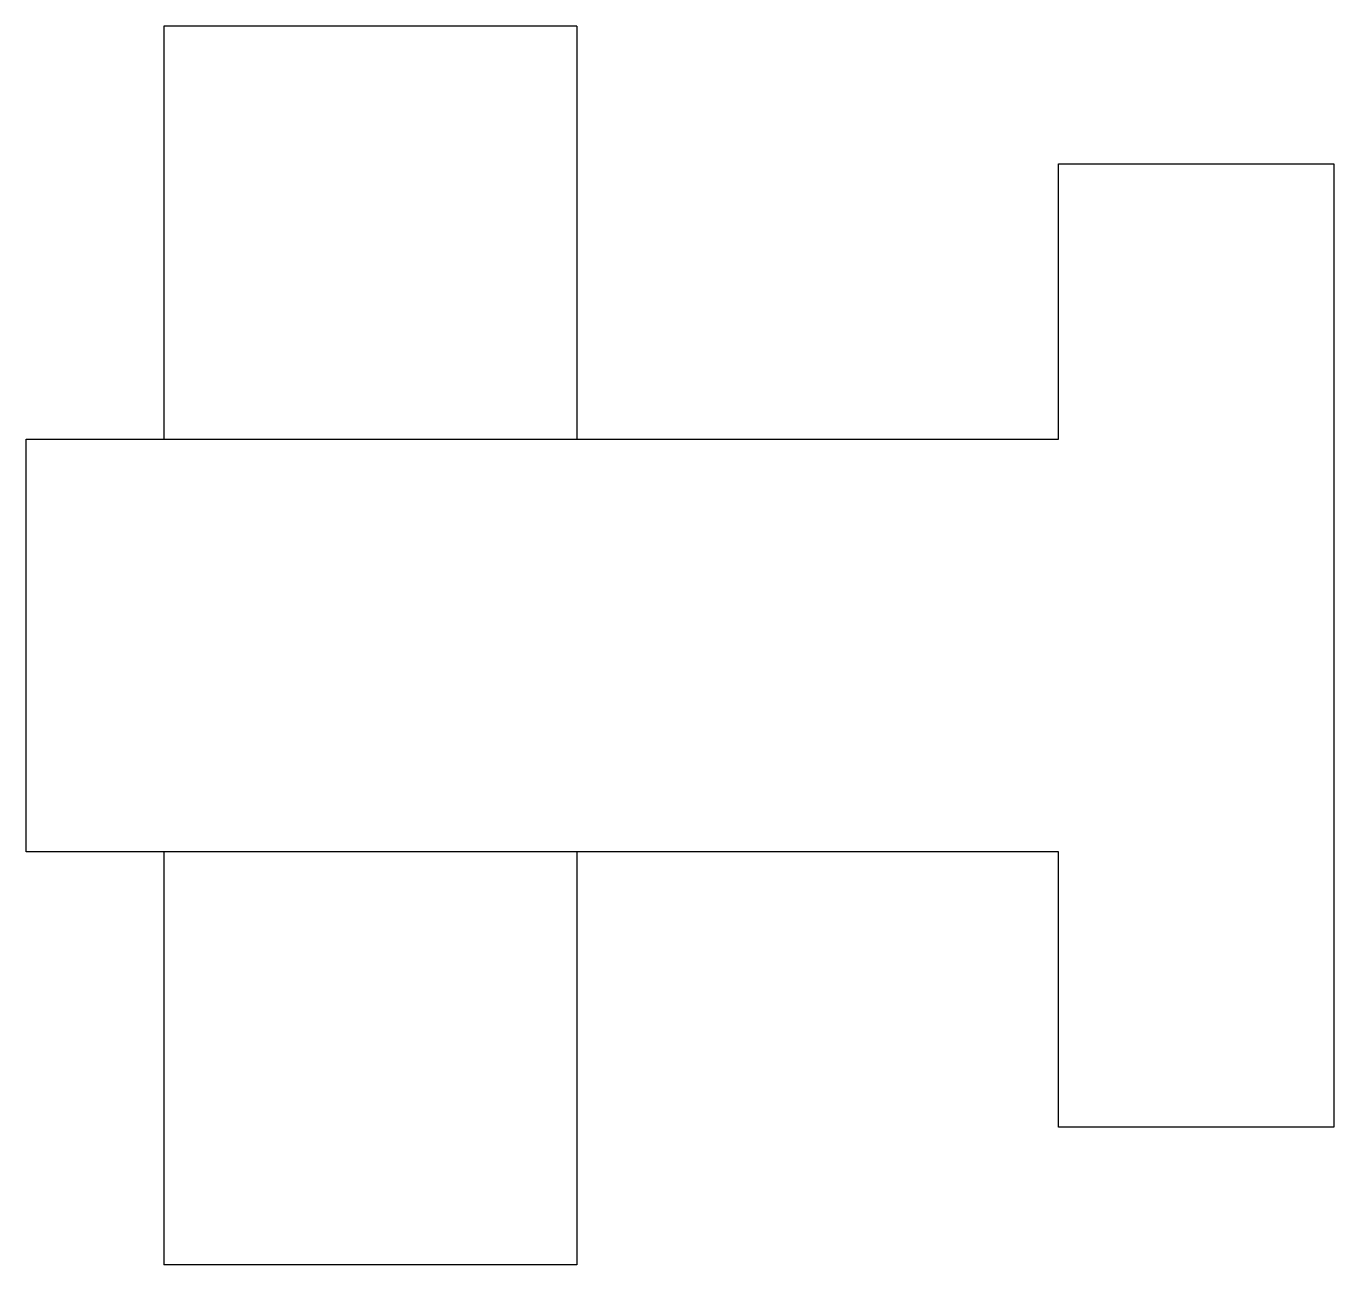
# Model space of a CAD drawing. Header units: metres. Extents: x -5 to 14, y -9 to 9.
import ezdxf

# ---------------------------------------------------------------- set-up
doc = ezdxf.new("R2010")
doc.units = ezdxf.units.M

msp = doc.modelspace()

# ---------------------------------------------------------------- linework, layer by layer
for points in [[(-3, 9), (-3, 8.88), (-3, 8.76), (-3, 8.64), (-3, 8.52), (-3, 8.4), (-3, 8.28), (-3, 8.16), (-3, 8.04), (-3, 7.92), (-3, 7.8), (-3, 7.68), (-3, 7.56), (-3, 7.44), (-3, 7.32), (-3, 7.2), (-3, 7.08), (-3, 6.96), (-3, 6.84), (-3, 6.72), (-3, 6.6), (-3, 6.48), (-3, 6.36), (-3, 6.24), (-3, 6.12), (-3, 6), (-3, 5.88), (-3, 5.76), (-3, 5.64), (-3, 5.52), (-3, 5.4), (-3, 5.28), (-3, 5.16), (-3, 5.04), (-3, 4.92), (-3, 4.8), (-3, 4.68), (-3, 4.56), (-3, 4.44), (-3, 4.32), (-3, 4.2), (-3, 4.08), (-3, 3.96), (-3, 3.84), (-3, 3.72), (-3, 3.6), (-3, 3.48), (-3, 3.36), (-3, 3.24), (-3, 3.12), (-3, 3)], [(0, 9), (-0.094, 9), (-0.188, 9), (-0.282, 9), (-0.376, 9), (-0.469, 9), (-0.561, 9), (-0.654, 9), (-0.745, 9), (-0.836, 9), (-0.926, 9), (-1.016, 9), (-1.103, 9), (-1.19, 9), (-1.277, 9), (-1.361, 9), (-1.443, 9), (-1.525, 9), (-1.607, 9), (-1.684, 9), (-1.761, 9), (-1.838, 9), (-1.911, 9), (-1.981, 9), (-2.051, 9), (-2.121, 9), (-2.184, 9), (-2.247, 9), (-2.31, 9), (-2.369, 9), (-2.423, 9), (-2.478, 9), (-2.532, 9), (-2.579, 9), (-2.625, 9), (-2.67, 9), (-2.713, 9), (-2.749, 9), (-2.785, 9), (-2.821, 9), (-2.85, 9), (-2.876, 9), (-2.902, 9), (-2.927, 9), (-2.943, 9), (-2.959, 9), (-2.974, 9), (-2.984, 9), (-2.989, 9), (-2.995, 9), (-3, 9)], [(3, 9), (2.995, 9), (2.989, 9), (2.984, 9), (2.974, 9), (2.959, 9), (2.943, 9), (2.927, 9), (2.902, 9), (2.876, 9), (2.85, 9), (2.821, 9), (2.785, 9), (2.749, 9), (2.713, 9), (2.67, 9), (2.625, 9), (2.579, 9), (2.532, 9), (2.478, 9), (2.423, 9), (2.369, 9), (2.31, 9), (2.247, 9), (2.184, 9), (2.121, 9), (2.051, 9), (1.981, 9), (1.911, 9), (1.838, 9), (1.761, 9), (1.684, 9), (1.607, 9), (1.525, 9), (1.443, 9), (1.361, 9), (1.277, 9), (1.19, 9), (1.103, 9), (1.016, 9), (0.926, 9), (0.836, 9), (0.745, 9), (0.654, 9), (0.561, 9), (0.469, 9), (0.376, 9), (0.282, 9), (0.188, 9), (0.094, 9), (0, 9)], [(3, 9), (3, 8.88), (3, 8.76), (3, 8.64), (3, 8.52), (3, 8.4), (3, 8.28), (3, 8.16), (3, 8.04), (3, 7.92), (3, 7.8), (3, 7.68), (3, 7.56), (3, 7.44), (3, 7.32), (3, 7.2), (3, 7.08), (3, 6.96), (3, 6.84), (3, 6.72), (3, 6.6), (3, 6.48), (3, 6.36), (3, 6.24), (3, 6.12), (3, 6), (3, 5.88), (3, 5.76), (3, 5.64), (3, 5.52), (3, 5.4), (3, 5.28), (3, 5.16), (3, 5.04), (3, 4.92), (3, 4.8), (3, 4.68), (3, 4.56), (3, 4.44), (3, 4.32), (3, 4.2), (3, 4.08), (3, 3.96), (3, 3.84), (3, 3.72), (3, 3.6), (3, 3.48), (3, 3.36), (3, 3.24), (3, 3.12), (3, 3)], [(10, 7), (10.08, 7), (10.16, 7), (10.24, 7), (10.32, 7), (10.4, 7), (10.48, 7), (10.56, 7), (10.64, 7), (10.72, 7), (10.8, 7), (10.88, 7), (10.96, 7), (11.04, 7), (11.12, 7), (11.2, 7), (11.28, 7), (11.36, 7), (11.44, 7), (11.52, 7), (11.6, 7), (11.68, 7), (11.76, 7), (11.84, 7), (11.92, 7), (12, 7), (12.08, 7), (12.16, 7), (12.24, 7), (12.32, 7), (12.4, 7), (12.48, 7), (12.56, 7), (12.64, 7), (12.72, 7), (12.8, 7), (12.88, 7), (12.96, 7), (13.04, 7), (13.12, 7), (13.2, 7), (13.28, 7), (13.36, 7), (13.44, 7), (13.52, 7), (13.6, 7), (13.68, 7), (13.76, 7), (13.84, 7), (13.92, 7), (14, 7)], [(10, 3), (10, 3.08), (10, 3.16), (10, 3.24), (10, 3.32), (10, 3.4), (10, 3.48), (10, 3.56), (10, 3.64), (10, 3.72), (10, 3.8), (10, 3.88), (10, 3.96), (10, 4.04), (10, 4.12), (10, 4.2), (10, 4.28), (10, 4.36), (10, 4.44), (10, 4.52), (10, 4.6), (10, 4.68), (10, 4.76), (10, 4.84), (10, 4.92), (10, 5), (10, 5.08), (10, 5.16), (10, 5.24), (10, 5.32), (10, 5.4), (10, 5.48), (10, 5.56), (10, 5.64), (10, 5.72), (10, 5.8), (10, 5.88), (10, 5.96), (10, 6.04), (10, 6.12), (10, 6.2), (10, 6.28), (10, 6.36), (10, 6.44), (10, 6.52), (10, 6.6), (10, 6.68), (10, 6.76), (10, 6.84), (10, 6.92), (10, 7)], [(14, 7), (14, 6.72), (14, 6.44), (14, 6.16), (14, 5.88), (14, 5.6), (14, 5.32), (14, 5.04), (14, 4.76), (14, 4.48), (14, 4.2), (14, 3.92), (14, 3.64), (14, 3.36), (14, 3.08), (14, 2.8), (14, 2.52), (14, 2.24), (14, 1.96), (14, 1.68), (14, 1.4), (14, 1.12), (14, 0.84), (14, 0.56), (14, 0.28), (14, 0), (14, -0.28), (14, -0.56), (14, -0.84), (14, -1.12), (14, -1.4), (14, -1.68), (14, -1.96), (14, -2.24), (14, -2.52), (14, -2.8), (14, -3.08), (14, -3.36), (14, -3.64), (14, -3.92), (14, -4.2), (14, -4.48), (14, -4.76), (14, -5.04), (14, -5.32), (14, -5.6), (14, -5.88), (14, -6.16), (14, -6.44), (14, -6.72), (14, -7)], [(-5, 3), (-4.7, 3), (-4.4, 3), (-4.1, 3), (-3.8, 3), (-3.5, 3), (-3.2, 3), (-2.9, 3), (-2.6, 3), (-2.3, 3), (-2, 3), (-1.7, 3), (-1.4, 3), (-1.1, 3), (-0.8, 3), (-0.5, 3), (-0.2, 3), (0.1, 3), (0.4, 3), (0.7, 3), (1, 3), (1.3, 3), (1.6, 3), (1.9, 3), (2.2, 3), (2.5, 3), (2.8, 3), (3.1, 3), (3.4, 3), (3.7, 3), (4, 3), (4.3, 3), (4.6, 3), (4.9, 3), (5.2, 3), (5.5, 3), (5.8, 3), (6.1, 3), (6.4, 3), (6.7, 3), (7, 3), (7.3, 3), (7.6, 3), (7.9, 3), (8.2, 3), (8.5, 3), (8.8, 3), (9.1, 3), (9.4, 3), (9.7, 3), (10, 3)], [(-5, -3), (-5, -2.88), (-5, -2.76), (-5, -2.64), (-5, -2.52), (-5, -2.4), (-5, -2.28), (-5, -2.16), (-5, -2.04), (-5, -1.92), (-5, -1.8), (-5, -1.68), (-5, -1.56), (-5, -1.44), (-5, -1.32), (-5, -1.2), (-5, -1.08), (-5, -0.96), (-5, -0.84), (-5, -0.72), (-5, -0.6), (-5, -0.48), (-5, -0.36), (-5, -0.24), (-5, -0.12), (-5, 0), (-5, 0.12), (-5, 0.24), (-5, 0.36), (-5, 0.48), (-5, 0.6), (-5, 0.72), (-5, 0.84), (-5, 0.96), (-5, 1.08), (-5, 1.2), (-5, 1.32), (-5, 1.44), (-5, 1.56), (-5, 1.68), (-5, 1.8), (-5, 1.92), (-5, 2.04), (-5, 2.16), (-5, 2.28), (-5, 2.4), (-5, 2.52), (-5, 2.64), (-5, 2.76), (-5, 2.88), (-5, 3)], [(10, -3), (9.7, -3), (9.4, -3), (9.1, -3), (8.8, -3), (8.5, -3), (8.2, -3), (7.9, -3), (7.6, -3), (7.3, -3), (7, -3), (6.7, -3), (6.4, -3), (6.1, -3), (5.8, -3), (5.5, -3), (5.2, -3), (4.9, -3), (4.6, -3), (4.3, -3), (4, -3), (3.7, -3), (3.4, -3), (3.1, -3), (2.8, -3), (2.5, -3), (2.2, -3), (1.9, -3), (1.6, -3), (1.3, -3), (1, -3), (0.7, -3), (0.4, -3), (0.1, -3), (-0.2, -3), (-0.5, -3), (-0.8, -3), (-1.1, -3), (-1.4, -3), (-1.7, -3), (-2, -3), (-2.3, -3), (-2.6, -3), (-2.9, -3), (-3.2, -3), (-3.5, -3), (-3.8, -3), (-4.1, -3), (-4.4, -3), (-4.7, -3), (-5, -3)], [(-3, -3), (-3, -3.12), (-3, -3.24), (-3, -3.36), (-3, -3.48), (-3, -3.6), (-3, -3.72), (-3, -3.84), (-3, -3.96), (-3, -4.08), (-3, -4.2), (-3, -4.32), (-3, -4.44), (-3, -4.56), (-3, -4.68), (-3, -4.8), (-3, -4.92), (-3, -5.04), (-3, -5.16), (-3, -5.28), (-3, -5.4), (-3, -5.52), (-3, -5.64), (-3, -5.76), (-3, -5.88), (-3, -6), (-3, -6.12), (-3, -6.24), (-3, -6.36), (-3, -6.48), (-3, -6.6), (-3, -6.72), (-3, -6.84), (-3, -6.96), (-3, -7.08), (-3, -7.2), (-3, -7.32), (-3, -7.44), (-3, -7.56), (-3, -7.68), (-3, -7.8), (-3, -7.92), (-3, -8.04), (-3, -8.16), (-3, -8.28), (-3, -8.4), (-3, -8.52), (-3, -8.64), (-3, -8.76), (-3, -8.88), (-3, -9)], [(3, -3), (3, -3.12), (3, -3.24), (3, -3.36), (3, -3.48), (3, -3.6), (3, -3.72), (3, -3.84), (3, -3.96), (3, -4.08), (3, -4.2), (3, -4.32), (3, -4.44), (3, -4.56), (3, -4.68), (3, -4.8), (3, -4.92), (3, -5.04), (3, -5.16), (3, -5.28), (3, -5.4), (3, -5.52), (3, -5.64), (3, -5.76), (3, -5.88), (3, -6), (3, -6.12), (3, -6.24), (3, -6.36), (3, -6.48), (3, -6.6), (3, -6.72), (3, -6.84), (3, -6.96), (3, -7.08), (3, -7.2), (3, -7.32), (3, -7.44), (3, -7.56), (3, -7.68), (3, -7.8), (3, -7.92), (3, -8.04), (3, -8.16), (3, -8.28), (3, -8.4), (3, -8.52), (3, -8.64), (3, -8.76), (3, -8.88), (3, -9)], [(10, -7), (10, -6.92), (10, -6.84), (10, -6.76), (10, -6.68), (10, -6.6), (10, -6.52), (10, -6.44), (10, -6.36), (10, -6.28), (10, -6.2), (10, -6.12), (10, -6.04), (10, -5.96), (10, -5.88), (10, -5.8), (10, -5.72), (10, -5.64), (10, -5.56), (10, -5.48), (10, -5.4), (10, -5.32), (10, -5.24), (10, -5.16), (10, -5.08), (10, -5), (10, -4.92), (10, -4.84), (10, -4.76), (10, -4.68), (10, -4.6), (10, -4.52), (10, -4.44), (10, -4.36), (10, -4.28), (10, -4.2), (10, -4.12), (10, -4.04), (10, -3.96), (10, -3.88), (10, -3.8), (10, -3.72), (10, -3.64), (10, -3.56), (10, -3.48), (10, -3.4), (10, -3.32), (10, -3.24), (10, -3.16), (10, -3.08), (10, -3)], [(14, -7), (13.92, -7), (13.84, -7), (13.76, -7), (13.68, -7), (13.6, -7), (13.52, -7), (13.44, -7), (13.36, -7), (13.28, -7), (13.2, -7), (13.12, -7), (13.04, -7), (12.96, -7), (12.88, -7), (12.8, -7), (12.72, -7), (12.64, -7), (12.56, -7), (12.48, -7), (12.4, -7), (12.32, -7), (12.24, -7), (12.16, -7), (12.08, -7), (12, -7), (11.92, -7), (11.84, -7), (11.76, -7), (11.68, -7), (11.6, -7), (11.52, -7), (11.44, -7), (11.36, -7), (11.28, -7), (11.2, -7), (11.12, -7), (11.04, -7), (10.96, -7), (10.88, -7), (10.8, -7), (10.72, -7), (10.64, -7), (10.56, -7), (10.48, -7), (10.4, -7), (10.32, -7), (10.24, -7), (10.16, -7), (10.08, -7), (10, -7)], [(0, -9), (-0.094, -9), (-0.188, -9), (-0.282, -9), (-0.376, -9), (-0.469, -9), (-0.561, -9), (-0.654, -9), (-0.745, -9), (-0.836, -9), (-0.926, -9), (-1.016, -9), (-1.103, -9), (-1.19, -9), (-1.277, -9), (-1.361, -9), (-1.443, -9), (-1.525, -9), (-1.607, -9), (-1.684, -9), (-1.761, -9), (-1.838, -9), (-1.911, -9), (-1.981, -9), (-2.051, -9), (-2.121, -9), (-2.184, -9), (-2.247, -9), (-2.31, -9), (-2.369, -9), (-2.423, -9), (-2.478, -9), (-2.532, -9), (-2.579, -9), (-2.625, -9), (-2.67, -9), (-2.713, -9), (-2.749, -9), (-2.785, -9), (-2.821, -9), (-2.85, -9), (-2.876, -9), (-2.902, -9), (-2.927, -9), (-2.943, -9), (-2.959, -9), (-2.974, -9), (-2.984, -9), (-2.989, -9), (-2.995, -9), (-3, -9)], [(3, -9), (2.995, -9), (2.989, -9), (2.984, -9), (2.974, -9), (2.959, -9), (2.943, -9), (2.927, -9), (2.902, -9), (2.876, -9), (2.85, -9), (2.821, -9), (2.785, -9), (2.749, -9), (2.713, -9), (2.67, -9), (2.625, -9), (2.579, -9), (2.532, -9), (2.478, -9), (2.423, -9), (2.369, -9), (2.31, -9), (2.247, -9), (2.184, -9), (2.121, -9), (2.051, -9), (1.981, -9), (1.911, -9), (1.838, -9), (1.761, -9), (1.684, -9), (1.607, -9), (1.525, -9), (1.443, -9), (1.361, -9), (1.277, -9), (1.19, -9), (1.103, -9), (1.016, -9), (0.926, -9), (0.836, -9), (0.745, -9), (0.654, -9), (0.561, -9), (0.469, -9), (0.376, -9), (0.282, -9), (0.188, -9), (0.094, -9), (0, -9)]]:
    msp.add_lwpolyline(points)

doc.saveas('drawing.dxf')
